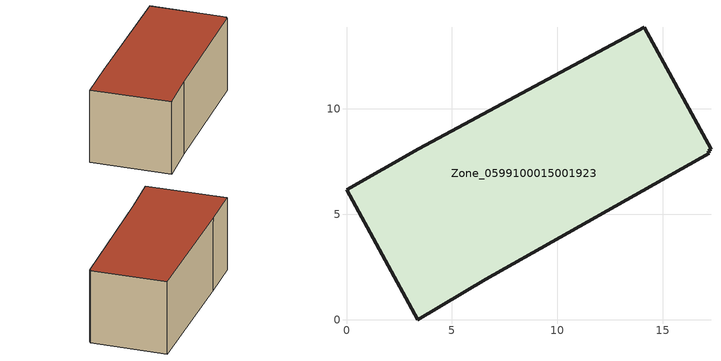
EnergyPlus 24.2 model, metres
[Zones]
Zone_0599100015001923
 floor ground (C_G): 0,6.17 3.42,8.1 14.11,13.87 17.28,8.09 17.14,8.01 17.2,7.91 6.59,1.91 3.38,0 z0.55
 wall outside (C_F): 3.42,8.1 0,6.17 3.38,0 6.59,1.91 17.2,7.91 17.14,8.01 17.28,8.09 14.11,13.87 3.42,8.1 z0.55:7.13
 roof outside (C_R): 17.2,7.91 17.14,8.01 17.28,8.09 14.11,13.87 3.42,8.1 0,6.17 3.38,0 6.59,1.91 z7.13
[BUILDING]
Pand.0599100015001923: North Axis=0; Terrain=City; Loads Convergence Tolerance Value=0.04; Temperature Convergence Tolerance Value=0.4; Solar Distribution=FullExterior; Maximum Number of Warmup Days=25; Minimum Number of Warmup Days=1
[Site:Location]
Rotterdam.The.Hague.AP_ZH_NLD Design_Conditions: Latitude=51.96; Longitude=4.45; Time Zone=1; Elevation=-4.5
[SITE:GROUNDTEMPERATURE:BUILDINGSURFACE]
18, 18, 18, 18, 18, 18, 18, 18, 18, 18, 18, 18
[MATERIAL] Thermal Absorptance=0.9; Solar Absorptance=0.7; Visible Absorptance=0.7
Name | Roughness | Thickness | Conductivity | Density | Specific Heat
G.TC.1946-1964 | MediumSmooth | 0.15 | 1 | 540 | 1210
F.TC.1946-1964 | Rough | 0.3 | 0.857143 | 1920 | 840
R.TC.1946-1964 | MediumRough | 0.2 | 0.235294 | 1500 | 1000
[CONSTRUCTION]
C_G: G.TC.1946-1964
C_F: F.TC.1946-1964
C_R: R.TC.1946-1964
[ZONE]
Zone_0599100015001923: Type=1; Multiplier=1; Ceiling Height=Autocalculate; Volume=Autocalculate; Floor Area=autocalculate; Part of Total Floor Area=Yes
[ZONEINFILTRATION:DESIGNFLOWRATE]
Infil_Zone_0599100015001923: Zone or ZoneList or Space or SpaceList=Zone_0599100015001923; Schedule=AlwaysOn; Design Flow Rate Calculation Method=Flow/Area; Flow Rate per Floor Area=0.003; Constant Term Coefficient=1; Temperature Term Coefficient=0; Velocity Term Coefficient=0; Velocity Squared Term Coefficient=0
[HVACTEMPLATE:ZONE:IDEALLOADSAIRSYSTEM]
Zone_0599100015001923: Maximum Heating Supply Air Temperature=50; Minimum Cooling Supply Air Temperature=13; Maximum Heating Supply Air Humidity Ratio=0.0156; Minimum Cooling Supply Air Humidity Ratio=0.0077; Heating Limit=NoLimit; Cooling Limit=NoLimit; Dehumidification Control Type=ConstantSensibleHeatRatio; Cooling Sensible Heat Ratio=0.7; Dehumidification Setpoint=60; Humidification Control Type=None; Humidification Setpoint=30; Outdoor Air Method=None; Outdoor Air Flow Rate per Person=0.00944; Outdoor Air Flow Rate per Zone Floor Area=0; Outdoor Air Flow Rate per Zone=0; Demand Controlled Ventilation Type=None; Outdoor Air Economizer Type=NoEconomizer; Heat Recovery Type=None; Sensible Heat Recovery Effectiveness=0.7; Latent Heat Recovery Effectiveness=0.65
[ZONECONTROL:THERMOSTAT]
ThermostatControl_Zone_0599100015001923: Zone or ZoneList=Zone_0599100015001923; Control Type Schedule=DualSetpointControlType; Control 1=Thermostat_Zone_0599100015001923; Temperature Difference Between Cutout And Setpoint=0
[THERMOSTATSETPOINT:DUALSETPOINT]
Thermostat_Zone_0599100015001923: Heating Setpoint Temperature Schedule=HeatingSetpoint_Zone_0599100015001923; Cooling Setpoint Temperature Schedule=CoolingSetpoint_Zone_0599100015001923
[SCHEDULE:COMPACT]
HeatingSetpoint_Zone_0599100015001923: Through: 12/31, For: AllDays, Until: 24:00, 21
CoolingSetpoint_Zone_0599100015001923: Through: 12/31, For: AllDays, Until: 24:00, 24
DualSetpointControlType: Through: 12/31, For: AllDays, Until: 24:00, 4
AlwaysOn: Through: 12/31, For: AllDays, Until: 24:00, 1
